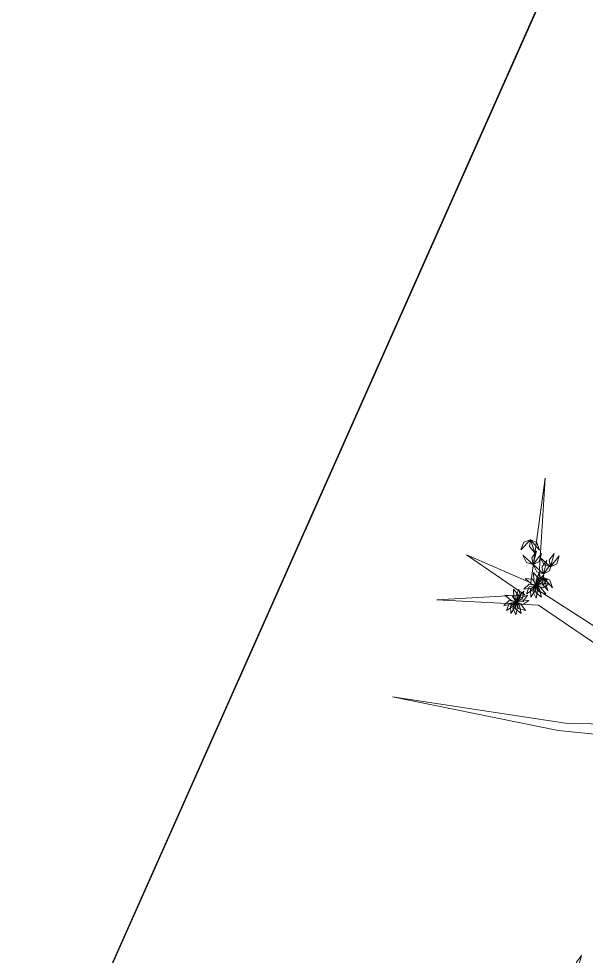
# Model space of a CAD drawing. Header units: inches. Extents: x 15 to 22798, y 21 to 21519.
# Drawn here: x 14393.9 to 14639.1, y 12393.4 to 12798.2 of the extents above; entities that cross this region are included whole.
import ezdxf

# ---------------------------------------------------------------- set-up
doc = ezdxf.new("R2010")
doc.units = ezdxf.units.IN
doc.header["$MEASUREMENT"] = 0
doc.layers.add('ARREDAMENTO', color=8, linetype='Continuous', lineweight=13)

msp = doc.modelspace()

# ---------------------------------------------------------------- linework, layer by layer
for points in [[(14393.89, 12299.61), (16221.12, 11486.43), (17034.29, 13313.66), (15207.07, 14126.83)], [(14394.03, 12299.91), (16221.12, 11486.43), (17034.59, 13313.52), (15207.5, 14127)]]:
    msp.add_lwpolyline(points, close=True)
at = {"layer": 'ARREDAMENTO', "linetype": 'Continuous', "lineweight": 0}
for points in [[(14673.31, 12516.14), (14618.37, 12551.39), (14621.41, 12599.76), (14615.13, 12554.6), (14587.36, 12566.75), (14612.57, 12549.43), (14574.54, 12547.35), (14618.39, 12544.94), (14644.9, 12526.99)], [(14674.69, 12492.93), (14630.19, 12494.05), (14555.35, 12505.37), (14626.98, 12490.81), (14671.49, 12486.47)]]:
    msp.add_lwpolyline(points, dxfattribs=at)
at = {"layer": 'ARREDAMENTO', "lineweight": 0}
for points in [[(14614.95, 12573.21), (14612.15, 12572.21), (14610.77, 12568.9), (14614.95, 12573.21)], [(14614.95, 12573.21), (14614.56, 12570.27), (14616.87, 12567.53), (14614.95, 12573.21)], [(14614.95, 12573.21), (14617.68, 12572.06), (14618.89, 12568.68), (14614.95, 12573.21)], [(14616.1, 12562.53), (14613.25, 12563.34), (14611.65, 12566.55), (14616.1, 12562.53)], [(14616.1, 12562.53), (14615.52, 12565.44), (14617.65, 12568.33), (14616.1, 12562.53)], [(14616.1, 12562.53), (14618.76, 12563.85), (14619.73, 12567.31), (14616.1, 12562.53)], [(14623.7, 12561.56), (14620.85, 12562.37), (14619.25, 12565.58), (14623.7, 12561.56)], [(14623.7, 12561.56), (14623.11, 12564.47), (14625.24, 12567.36), (14623.7, 12561.56)], [(14623.7, 12561.56), (14626.35, 12562.88), (14627.33, 12566.33), (14623.7, 12561.56)], [(14620.56, 12558.51), (14617.7, 12559.32), (14616.1, 12562.53), (14620.56, 12558.51)], [(14620.56, 12558.51), (14619.97, 12561.42), (14622.1, 12564.31), (14620.56, 12558.51)], [(14620.56, 12558.51), (14623.21, 12559.83), (14624.19, 12563.29), (14620.56, 12558.51)], [(14616.36, 12559.09), (14616.48, 12555.69), (14617.49, 12553.61), (14618.32, 12556.58), (14616.36, 12559.09)], [(14620.61, 12556.95), (14617.82, 12555.95), (14616.43, 12552.64), (14620.61, 12556.95)], [(14618.7, 12559.08), (14617.42, 12555.92), (14617.49, 12553.61), (14619.46, 12555.99), (14618.7, 12559.08)], [(14620.82, 12558.11), (14618.37, 12555.74), (14617.49, 12553.61), (14620.26, 12554.98), (14620.82, 12558.11)], [(14620.61, 12556.95), (14620.22, 12554.01), (14622.53, 12551.27), (14620.61, 12556.95)], [(14620.61, 12556.95), (14623.34, 12555.8), (14624.55, 12552.42), (14620.61, 12556.95)], [(14612.14, 12551.91), (14615.52, 12552.39), (14617.48, 12553.6), (14614.44, 12554.12), (14612.14, 12551.91)], [(14612.65, 12556.44), (14615.27, 12554.25), (14617.48, 12553.61), (14615.83, 12556.21), (14612.65, 12556.44)], [(14613.29, 12549.89), (14616.18, 12551.69), (14617.48, 12553.6), (14614.49, 12552.83), (14613.29, 12549.89)], [(14615.16, 12548.5), (14617.07, 12551.33), (14617.48, 12553.6), (14615.06, 12551.68), (14615.16, 12548.5)], [(14617.44, 12548), (14618.03, 12551.35), (14617.48, 12553.59), (14616.05, 12550.86), (14617.44, 12548)], [(14619.72, 12548.46), (14618.9, 12551.77), (14617.49, 12553.59), (14617.29, 12550.52), (14619.72, 12548.46)], [(14622.36, 12556.37), (14619.16, 12555.2), (14617.49, 12553.6), (14620.58, 12553.73), (14622.36, 12556.37)], [(14623.06, 12554.14), (14619.66, 12554.38), (14617.49, 12553.6), (14620.36, 12552.46), (14623.06, 12554.14)], [(14621.62, 12549.82), (14619.52, 12552.5), (14617.49, 12553.59), (14618.56, 12550.7), (14621.62, 12549.82)], [(14603.94, 12549.31), (14606.55, 12547.12), (14608.77, 12546.47), (14607.12, 12549.08), (14603.94, 12549.31)], [(14607.65, 12551.96), (14607.77, 12548.55), (14608.78, 12546.47), (14609.61, 12549.45), (14607.65, 12551.96)], [(14609.98, 12551.94), (14608.71, 12548.78), (14608.78, 12546.47), (14610.75, 12548.85), (14609.98, 12551.94)], [(14612.11, 12550.97), (14609.65, 12548.61), (14608.78, 12546.47), (14611.54, 12547.84), (14612.11, 12550.97)], [(14613.65, 12549.23), (14610.45, 12548.06), (14608.78, 12546.47), (14611.86, 12546.59), (14613.65, 12549.23)], [(14603.43, 12544.78), (14606.8, 12545.25), (14608.77, 12546.47), (14605.72, 12546.98), (14603.43, 12544.78)], [(14604.58, 12542.75), (14607.47, 12544.56), (14608.77, 12546.46), (14605.78, 12545.7), (14604.58, 12542.75)], [(14606.45, 12541.36), (14608.36, 12544.19), (14608.77, 12546.46), (14606.35, 12544.54), (14606.45, 12541.36)], [(14608.73, 12540.86), (14609.32, 12544.22), (14608.77, 12546.46), (14607.34, 12543.72), (14608.73, 12540.86)], [(14611.01, 12541.33), (14610.19, 12544.63), (14608.77, 12546.46), (14608.58, 12543.38), (14611.01, 12541.33)], [(14614.35, 12547.01), (14610.95, 12547.24), (14608.78, 12546.46), (14611.65, 12545.33), (14614.35, 12547.01)], [(14612.91, 12542.68), (14610.81, 12545.37), (14608.78, 12546.46), (14609.85, 12543.57), (14612.91, 12542.68)], [(14635.5, 12387.94), (14634.92, 12390.84), (14637.04, 12393.73), (14635.5, 12387.94)]]:
    msp.add_lwpolyline(points, dxfattribs=at)

doc.saveas('drawing.dxf')
